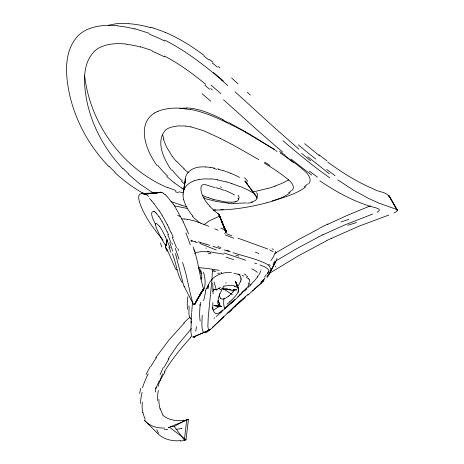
<?xml version="1.0" encoding="UTF-8"?>
<svg xmlns="http://www.w3.org/2000/svg" width="464" height="464" viewBox="0 0 464 464"><rect width="100%" height="100%" fill="white"/><g stroke="black" fill="none" stroke-linecap="round" stroke-linejoin="round"><path stroke-width="0.7" d="M212.866 302.592C212.065 310.706 214.461 318.368 222.505 310.051M212.5 269.364L211.932 279.74L208.278 316.726L207.849 326.233L208.435 329.8L209.687 329.933L211.897 328.28L236.483 304.448M213.086 293.886L212.703 282.86M183.118 194.19L184.881 183.17M189.016 305.973C189.521 310.062 187.415 316.599 191.464 319.255M241.205 278.655L241.141 279.49M191.284 321.013C191.452 326.233 189.834 332.085 192.119 336.928M202.234 315.218C202.246 320.398 199.381 340.825 210.279 329.272M205.43 166.912C199.943 166.599 193.923 167.272 189.631 171.025A20.741 13.404 -1.3 0 0 188.082 172.614C185.525 175.137 184.887 178.976 185.362 182.422M207.715 288.312C208.846 277.431 221.427 271.62 231.437 272.397M208.011 288.689L208.429 284.42M260.948 270.013L260.988 269.659M169.302 427.379L170.619 426.694L174.226 426.358L184.336 440.11L185.942 439.913L188.465 419.508M184.365 440.11L186.754 419.676L188.303 419.27M155.353 392.051L156.084 387.33M185.275 179L183.28 192.241M270.483 270.489C271.22 267.032 267.948 264.515 265.211 263.204C254.91 258.448 243.687 256.157 232.94 252.642M203.673 300.701L205.784 290.94M185.246 181.082L183.761 190.211C185.31 185.525 189.735 182.509 194.149 180.803M238.415 199.764L237.498 200.976L235.428 201.707M139.548 393.559L140.789 388.345M276.962 258.547L276.457 260.2M165.538 247.19L167.226 239.801M165.457 247.167L167.214 239.882L165.428 247.202M195.622 302.139L195.738 301.646M256.952 198.604L255.519 200.46L252.654 201.718A30.235 5.58 2.8 0 1 251.587 202.008M176.981 269.764L176.39 269.961L175.241 268.076L167.835 251.169M195.501 302.586C195.506 303.816 193.923 306.054 193.181 304.024L183.564 285.198L175.473 253.564M240.822 280.952L237.458 287.489M260.71 271.162L259.185 274.526M389.099 196.887C387.527 192.044 378.206 192.015 374.146 189.231C357.564 182.3 342.241 172.695 327.781 162.093M249.673 283.487L248.228 286.213L245.392 289.559M238.351 291.63L238.305 291.769A6.798 1.589 -47.6 0 1 237.986 292.482M206.538 288.683L207.907 285.441M219.977 293.573L222.958 287.744M155.556 388.884L159.164 380.996M160.028 374.663L163.409 367.32M269.891 272.38L266.991 276.863M225.962 232.534L226.096 231.333A20.671 4.64 27 0 0 225.852 230.637M146.061 374.529L150.203 366.601M268.842 274.717L275.361 262.259L275.146 262.583M275.361 262.259L269.097 274.114L275.906 261.336M237.98 292.482L235.26 296.316L230.944 300.73M201.405 278.684L201.37 278.742A6.136 1.224 79.2 0 0 201.55 278.377M223.973 285.963L223.399 286.99M194.984 304.007L203.493 288.765C199.404 275.065 198.215 260.403 193.146 246.889M164.105 372.105C171.692 359.652 180.89 348.267 190.71 337.525M292.39 190.286C295.348 186.261 291.061 181.842 288.045 179.452C280.697 173.234 272.478 168.136 264.347 163.015M168.078 359.003L177.503 345.28L191.458 328.564M308.722 183.912C312.313 179.568 308.357 174.099 304.836 171.228C297.337 164.285 288.724 158.671 280.221 153.05M155.724 357.669L168.89 340.124L184.231 323.072M199.653 294.918L204.038 288.689C206.068 283.446 204.931 277.501 203.551 272.223M268.093 276.016L266.997 277.478M199.758 294.727L204.038 288.689M257.827 276.579L254.266 280.993M239.047 274.781L239.465 274.311M263.935 280.279L258.663 285.453M250.311 285.244L251.001 284.531M159.106 192.856L159.871 192.334A24.116 5.835 55.5 0 1 160.399 192.2M189.074 318.165L190.06 317.19M244.574 290.389L243.78 291.16A12.835 0.94 -43.2 0 1 242.921 291.931M186.058 439.843L184.742 440M216.624 323.431L223.897 316.599M263.169 281.416L263.732 280.888M215.772 324.237L214.177 325.734M242.115 293.207L234.871 299.877M212.709 327.097L213.428 326.43M227.696 313.084L231.954 309.21M240.567 294.159L239.929 294.739M238.583 295.962L237.881 296.595M255.548 288.312L247.811 295.174M203.922 224.733L209.334 220.841L218.654 216.502L219.356 215.342L218.561 214.043M232.145 302.342L216.201 316.535M234.871 299.303L224.089 308.757M261.383 283.052L260.13 284.165M235.022 306.455L244.302 298.253M238.885 302.302L248.223 294.228M258.065 285.952L254.191 289.229M229.674 295.203L233.241 291.781L234.134 290.186M213.933 318.478L214.664 317.852M229.663 301.861L229.036 302.383M244.424 290.998L246.941 288.881M252.544 290.609L253.367 289.913M290.122 192.682C284.513 197.084 277.623 199.439 270.912 201.596A30.705 4.739 -11.5 0 1 267.061 202.727M305.857 186.841C295.991 194.207 283.823 197.531 272.171 200.912M228.619 296.061C226.461 297.505 223.544 300.312 220.823 298.665M219.298 306.478L213.167 310.294M194.845 336.296L195.182 336.052M184.921 286.833L184.051 286.346M269.161 273.47L297.923 256.099L326.349 240.862M213.057 289.055L216.636 289.93A19.9 9.883 -73.8 0 0 217.483 289.35L220.441 287.448M275.506 261.191L297.059 248.46L318.536 236.965M154.651 112.897C135.505 124.741 146.885 152.059 157.255 165.828M274.729 253.437L298.938 239.383L319.139 228.619M288.805 179.817L282.153 183.268L274.787 186.157M194.515 253.425C199.288 250.931 204.926 251.581 210.093 252.039M174.226 426.358L186.754 419.676M377.035 212.187C385.219 208.168 369.39 206.996 367.54 205.407C350.471 199.798 334.706 190.849 319.858 180.844M322.729 234.888L343.754 225.353L372.662 214.061M327.3 224.559L347.136 215.429L370.475 205.796M331.4 238.386L358.858 226.246L388.826 215.047M393.977 213.011L396.824 211.445L397.41 210.494L388.791 195.431L397.404 210.424L389.163 195.959M233.914 290.267L233.027 290.76A3.7 1.027 -52.2 0 1 232.696 290.899M193.703 336.957L209.861 329.846L193.047 337.154M213.898 289.913L215.667 289.263M170.271 426.816L188.419 419.386M157.893 111.314C165.387 108.321 173.623 107.723 181.61 108.257M201.086 278.997L200.703 278.899M213.887 270.582L214.304 270.425M108.28 25.311L117.073 23.56L128.395 23.304M267.409 188.477L252.346 192.148M232.69 290.911L232.052 290.887L230.556 289.687M267.015 202.722C249.591 207.292 231.606 210.25 213.556 210.018M224.031 286.131L229.976 285.319L234.877 285.94M188.152 419.305L187.265 419.526M181.279 428.556L182.05 428.446M181.552 428.498L175.966 429.38M182.085 282.361C176.813 274.195 176.436 262.74 172.283 253.68M217.987 288.66L219.194 288.446M168.983 427.454L168.264 427.576M198.923 179.475L204.612 178.884L210.842 179.063M160.144 192.258L143.979 194.312L159.744 192.386L143.098 193.894L157.714 192.949L141.613 193.488C136.503 194.138 139.391 201.434 140.325 204.537C145.365 217.807 154.025 229.367 163.102 240.132M183.518 420.256C176.268 421.341 168.264 420.077 162.615 415.112M246.355 202.919L233.346 203.423M217.517 273.319L219.565 273.145M180.618 440.62C172.562 441.479 163.833 439.536 157.905 433.741L144.287 420.088C149.147 425.969 157.081 428.423 164.517 427.97M223.323 209.513L220.754 209.693M214.339 209.995L215.632 209.948M231.095 202.147L227.192 202.118A10.266 2.923 6.6 0 1 225.608 202.02L212.93 199.34M222.511 288.132L227.447 288.509M223.747 289.548L230.956 289.745L223.886 289.507M233.114 289.803L236.715 289.901L233.154 289.791M186.458 107.915C199.514 108.396 211.648 113.999 223.167 119.689M198.47 267.6L206.828 268.395L219.368 270.361M191.586 241.123L195.651 241.611M117.473 25.671C106.633 24.743 95.195 25.404 85.364 30.473A91.547 52.345 43.7 0 0 77.935 35.896C63.33 51.579 65.482 75.383 69.629 94.766C75.771 121.777 89.732 146.821 108.947 166.709M185.461 125.976L177.671 125.935L170.955 127.235A33.42 18.908 21.5 0 0 168.873 128.058L167.539 128.679A27.388 15.799 23.4 0 0 165.694 129.908C155.028 141.41 164.007 159.512 171.5 170.294M228.537 203.162L216.827 201.573L204.317 198.453M126.301 44.068C117.334 43.175 107.799 43.465 99.603 47.612A69.159 39.579 43.7 0 0 95.381 50.396C81.623 63.098 83.688 84.326 86.843 101.03C92.104 126.347 104.963 149.855 122.728 168.56M214.82 305.677L221.867 306.542L213.997 305.527M212.582 252.341L223.694 254.156M213.91 305.619L221.009 306.6M210.267 167.365L214.594 168.136M187.694 208.516L174.557 205.888M141.613 193.488L142.564 193.697M187.265 219.263L193.598 220.684L200.953 223.143M217.21 179.858L226.078 181.871M207.373 251.244L209.194 251.575M211.085 251.929L212.083 252.12M190.582 109.434C205.778 112.363 219.924 118.987 233.595 126.022M190.814 126.788L203.957 130.877L220.644 138.521M233.798 273.197L240.155 274.833M186.911 206.706L181.041 205.146M200.054 242.533L201.985 243.026A62.901 15.364 5.7 0 1 206.068 244.192M134.734 28.704L149.309 33.309M182.764 192.792L178.976 191.742M217.587 168.867L218.666 169.169M140.418 46.736L152.221 50.588M150.411 27.15L153.694 28.13M215.319 187.317C210.998 187.804 200.721 180.061 200.929 188.657A29.922 19.813 6 0 0 201.034 190.536C201.863 195.588 204.647 200.065 207.797 204.009M206.097 244.186L209.745 245.311M161.223 192.334L161.965 192.601M229.071 251.453L223.95 249.852M245.792 260.252L224.06 252.967M212.825 246.285L220.47 248.739M254.585 263.03L256.76 263.749M223.37 170.601L230.585 173.229M231.751 183.599L239.836 186.54M218.909 188.442L224.228 190.362M242.086 275.442L243.884 276.097M237.806 238.102L267.734 248.977M259.997 264.898C263.337 266.342 267.676 267.467 269.282 271.08M208.226 197.78L202.843 195.582M231.913 235.845L226.629 233.746M216.195 249.997L199.909 243.455M229.222 289.026L229.953 289.345M205.877 225.081L208.771 226.275M214.797 228.816L218.057 230.196M165.584 32.509C179.429 38.413 192.206 46.539 204.264 55.494M167.846 187.804C122.931 168.792 90.213 124.219 84.668 75.858M269.572 249.806L273.052 251.708M154.1 211.48C148.033 211.114 154.912 222.384 155.649 224.872M164.72 40.101C185.78 50.82 204.595 65.349 222.465 80.69M228.595 122.461L250.74 134.734L274.816 149.953M164.465 56.08C179.388 63.777 192.937 73.828 205.865 84.477M232.418 144.6L258.837 159.645M245.323 132.228L274.386 149.315M246.216 277.17L248.518 278.783M143.683 193.587C133.22 187.821 123.575 180.629 114.828 172.504M153.671 193.273L139.89 184.04L128.29 174.133M181.772 188.14L183.57 189.242M222.244 288.144L232.354 294.721M163.241 193.279L165.184 194.7M275.39 150.348L277.118 151.537M337.786 179.916L353.475 190.136L368.747 198.528L379.285 203.284L394.916 208.777L397.323 210.204M193.778 249.696L194.996 251.418M311.692 175.108L291.09 159.135M185.925 439.663L169.621 427.356M329.336 173.814L307.8 156.71M188.396 172.701L183.715 168.896M209.548 59.525L213.034 62.275M174.278 182.92L166.779 176.5M319.69 155.95L304.628 143.683M218.063 213.614L216.659 212.599A2.274 0.412 40.5 0 1 216.369 212.396L214.449 210.836M237.174 287.088L237.591 287.46M218.202 66.485L219.901 67.901M282.675 152.157L258.396 131.115L223.503 99.702M184.8 184.272L181.482 181.383M210.726 88.554L212.338 89.929M298.915 149.188L273.023 126.365L235.068 91.797M231.559 77.969L238.009 83.764M213.817 210.285L209.786 206.312M199.363 222.784L195.524 219.043M247.329 92.301L250.357 95.097M256.992 197.85L244.951 181.024L245.723 181.772M274.972 253.187L275.367 253.57M166.831 196.197L173.298 204.189M156.501 213.539L158.874 216.566M165.741 247.393L167.22 249.881M192.885 216.12C188.865 211.335 185.351 205.935 183.779 199.827M154.019 203.737L159.251 210.952M244.951 181.024L256.238 196.063M220.452 298.271L219.797 296.763L219.495 294.118M166.425 245.688C164.732 246.5 147.819 213.527 159.57 226.374M172.138 156.246L166.512 147.007L163.351 139.136M249.122 279.473L249.939 282.002M161.994 215.261L162.702 216.427A49.555 15.805 62 0 1 164.726 219.948L167.237 224.576M237.997 198.186L238.171 198.488M162.127 221.711L164.668 226.397M167.034 250.821L167.226 251.169M256.505 196.463L256.714 196.864M166.361 249.545L165.433 247.37M193.181 304.024C188.918 290.383 187.259 275.981 182.538 262.433M183.315 221.821L175.137 206.938A35.653 11.867 62.1 0 0 173.316 204.131M218.701 305.022L218.416 304.338M165.37 236.71L170.213 248.037M171.204 232.655L173.287 237.29M167.202 231.635L168.612 234.813M226.032 231.101L218.677 214.148L226.148 231.739L218.967 214.467L226.078 232.249L219.17 214.762L225.887 232.661L219.298 215.047M199.34 269.097L199.503 269.468M186.951 229.982L188.558 233.955M236.24 283.284L238.392 288.66L238.067 288.051A41.36 11.931 -38 0 0 237.487 287.547M235.822 282.327L238.119 288.138L235.834 282.077M235.985 282.593L237.951 287.877L236.072 282.64M177.758 248.397L178.541 250.525M171.831 242.852L172.417 244.441M200.344 271.608L200.465 271.95A9.982 3.329 70.5 0 1 200.866 273.221L200.964 273.528M235.619 281.544L237.742 287.622L235.741 281.712M246.79 183.408L246.842 183.57A79.831 15.904 4.4 0 1 246.976 184.051M218.266 300.521L220.284 306.472L218.208 300.341M241.025 277.182L239.117 274.537A72.877 21.512 -35.6 0 0 238.2 273.986M214.136 281.973L216.334 290.122M238.519 289.043L238.647 289.809M194.973 303.885L195.048 304.332M218.979 288.04L219.083 288.788M184.614 440.487A214.362 81.281 -71.4 0 1 180.519 440.98M158.56 433.132A207.425 70.354 -44.4 0 1 156.78 429.629M160.086 380.758A262.357 100.903 -25.3 0 1 165.103 371.884M190.257 337.56A315.271 124.352 -23.6 0 1 191.168 336.568M326.494 240.706A74.449 9.715 -29.4 0 1 331.58 238.212M356.497 222.529A178.588 5.394 -15.7 0 1 347.849 225.272M335.101 175.717A262.276 47.908 49.6 0 1 326.61 169.366M310.735 160.915A244.076 33.681 46.7 0 1 301.745 153.422M210.981 85.074A191.968 36.047 39.3 0 1 220.864 93.612M149.466 34.255A111.633 60.894 40.2 0 1 164.685 41.047M117.601 25.943A123.453 68.875 40.7 0 1 134.833 29.035M115.124 172.202A288.179 213.939 -43.7 0 1 109.214 166.454M307.545 183.993A106.331 21.721 -6.8 0 1 304.111 186.911M279.56 151.479A175.995 15.382 26.6 0 1 285.18 155.167M234.065 126.051A119.422 18.444 23.4 0 1 245.856 132.315M181.743 108.541A46.458 24.018 18 0 1 190.617 109.736M154.703 112.932A50.611 29.046 22.1 0 1 157.951 111.36M167.597 176.076A152.598 100.236 -8.2 0 1 157.969 165.538M181.9 188.048A134.305 89.494 -10.4 0 1 174.406 182.839M204.746 198.006A81.56 46.858 -0.9 0 1 203.887 197.739M233.438 203.534A29.464 8.34 6.6 0 1 228.572 203.267M252.561 202.176A29.766 5.933 3.9 0 1 247.492 203.22M256.946 196.875A71.143 13.34 3.8 0 1 256.818 198.592M256.488 192.635A87.609 16.379 5.8 0 1 257.456 196.568M240.375 186.563A97.167 16.234 9.5 0 1 252.068 192.351M226.235 181.842A77.906 17.417 5.5 0 1 231.901 183.582M210.992 178.872A38.123 15.051 -2.7 0 1 217.425 179.69M194.207 180.867A17.742 10.289 -5.6 0 1 198.952 179.556M183.669 199.833A47.432 31.146 5.6 0 1 183.077 194.184M195.071 219.112A60.198 30.984 24 0 1 192.432 216.154M194.573 304.633A9.837 0.603 -84.5 0 1 194.671 303.485M212.593 309.366A21.274 2.274 89.9 0 1 212.164 307.307M221.531 311.866A70.418 6.038 -48.6 0 1 220.203 312.817M234.03 300.301A28.716 0.528 -42.6 0 1 230.62 303.328M240.462 294.124A20.393 0.621 -42.8 0 1 239.267 295.208M242.794 291.908A11.571 0.452 -43 0 1 240.961 293.602M245.346 289.588A6.467 0.789 -42.7 0 1 244.54 290.4M249.029 282.53A40.107 9.297 -34 0 1 248.327 284.217M248.605 278.742A83.479 20.48 -23 0 1 249.168 279.45M245.781 275.483A129.607 28.855 -15 0 1 247.701 276.706M244.139 273.94A164.726 31.651 -9.2 0 1 245.734 274.653M251.766 268.772A229.605 30.781 -0.8 0 1 257.381 272.449M187.613 309.326A17.661 5.046 -79.9 0 1 187.926 296.641M175.148 248.228A93.426 21.64 64.3 0 1 179.017 259.248M172.115 237.046A80.603 23.426 62.6 0 1 176.465 247.741M168.838 228.027A66.021 21.251 62 0 1 171.059 232.655M167.284 224.559A61.7 20.149 62 0 1 169.024 227.986M159.303 210.789A44.741 14.28 62 0 1 162.075 215.134M151.693 200.906A32.666 9.077 61 0 1 154.013 203.65M149.454 198.499A31.291 8.474 60.7 0 1 151.67 200.819M142.175 192.966A32.306 8.323 59.8 0 1 148.776 196.55M188.019 419.288A8.868 1.334 3.4 0 1 188.111 419.265M187.154 419.978A194.149 73.179 -71.4 0 1 183.431 420.599M163.032 414.723A191.011 62.913 -44.5 0 1 160.237 408.668M160.092 409.016A197.502 65.517 -39 0 1 158.908 399.44M157.47 400.606A208.812 70.806 -33.6 0 1 158.323 390.531M158.125 386.506A233.102 82.749 -28.6 0 1 162.638 373.752M164.308 367.082A249.232 92.603 -25.4 0 1 169.053 358.776M318.669 236.826A61.109 7.441 -29.4 0 1 322.886 234.732M348.887 219.339A161.588 5.678 -15.7 0 1 340.93 221.96M317.515 177.097A248.489 48.558 49.4 0 1 309.32 171.152M293.532 162.742A229.367 34.493 46.6 0 1 285.012 155.782M202.095 93.751A173.298 31.129 39.2 0 1 210.789 101.227M204.856 85.254A153.12 47.653 38.1 0 1 209.606 89.227M152.343 51.376A89.743 48.865 40.2 0 1 164.43 56.869M126.411 44.3A101.923 56.828 40.7 0 1 140.499 47.009M128.569 173.855A277.083 203.563 -43.1 0 1 122.977 168.322M181.14 204.943A197.56 147.535 -49.2 0 1 171.013 201.498M291.438 190.356A88.746 17.644 -6.8 0 1 288.666 192.751M264.648 162.133A163.983 12.093 26.5 0 1 269.92 165.451M220.359 138.498A105.688 14.894 23.3 0 1 232.087 144.548M185.53 126.15A27.347 13.903 18 0 1 190.826 126.974M182.364 180.925A136.509 88.485 -8 0 1 172.248 170.004M213.034 199.23A66.207 38.002 -1.3 0 1 208.342 197.676M231.211 202.205A15.399 3.526 5.3 0 0 233.282 202.072A15.231 3.283 4.7 0 0 234.326 201.956M235.822 201.782A10.434 2.065 3.7 0 1 234.587 202.014M238.363 198.493A52.2 9.657 3.7 0 1 238.334 199.758M238.055 195.211A68.823 12.638 5.7 0 1 238.937 198.29M224.924 190.397A79.153 12.905 9.4 0 1 234.477 194.996M216.224 187.729A60.761 13.137 5.8 0 1 218.585 188.477M220.371 186.922A67.831 13.99 6.4 0 1 221.583 187.346M209.943 206.283A48.401 25.81 23.5 0 1 207.947 203.992M214.066 210.94A38.889 18.705 27 0 1 213.434 210.378M217.831 213.539A3.352 0.476 33.1 0 1 218.318 213.933M192.548 302.377A37.143 2.685 -84.3 0 0 192.16 306.611A31.54 1.92 -84.4 0 0 191.748 312.005M190.988 323.019A29.412 1.543 -84.5 0 1 191.597 312.782M195.808 331.244A105.195 10.127 -70.2 0 1 196.429 326.604M193.877 336.29A115.53 10.637 -62.9 0 0 194.12 337.688A121.284 9.245 -57 0 0 194.375 337.606M194.979 337.293A121.284 9.245 -57 0 1 194.665 337.467M274.45 262.972A51.545 8.712 -33.5 0 1 273.029 264.793M274.99 260.977A63.011 11.554 -31.5 0 1 273.464 263.21M274.531 253.895A106.958 23.455 -23.1 0 1 270.924 260.53M275.158 251.239A153.41 31.401 -11.1 0 1 276.295 252.909M271.985 248.756A197.165 31.1 -0.5 0 1 273.429 249.62M226.803 230.637A201.521 21.025 28.6 0 1 220.765 228.137M233.757 238.252A146.583 14.39 28 0 1 225.33 234.952M177.567 215.377A93.612 1.079 22.3 0 1 180.148 216.444M200.645 223.161A58.186 9.721 16.3 0 1 205.529 225.075M184.249 219.008A17.626 8.416 10.8 0 1 187.265 219.344M181.494 218.921A15.695 7.708 11 0 1 184.237 218.973M161.629 238.131A21.141 0.307 64.9 0 1 161.576 238.003M167.266 249.899A7.047 1.462 60.9 0 1 167.475 250.328M165.52 247.167A5.162 0.36 59.6 0 1 165.689 247.295M165.671 247.735A10.829 0.725 58 0 1 165.538 247.318M167.081 250.879A37.584 3.526 52.9 0 1 166.402 249.597M161.861 246.947A63.672 6.415 52 0 1 160.619 242.962M168.873 246.958A59.032 11.629 64 0 1 170.88 252.312M159.593 226.27A22.736 6.328 62.2 0 1 165.312 236.704M219.501 306.495A34.945 5.852 -49.1 0 1 219.06 306.832M241.031 279.572A27.167 7.569 -44.2 0 1 240.683 281.056M240.77 277.391A36.505 10.562 -42.3 0 1 240.787 278.968M205.535 290.748A24.54 12.969 -82 0 1 206.312 288.451M200.152 321.042A28.751 7.059 -79.9 0 1 200.494 302.29M228.485 312.927A76.514 2.604 -40.9 0 1 232.174 309.558M232.719 308.641A58.505 2.581 -40.3 0 1 235.735 305.938M238.919 302.777A33.483 0.302 -41.1 0 1 245.531 296.972M258.094 285.807A24.325 1.74 -41 0 1 255.148 288.509M265.037 278.058A33.576 4.814 -38.2 0 1 261.829 281.41M268.627 271.44A63.962 13.282 -31 0 1 267.374 273.598M230.248 251.436A219.182 13.009 21.5 0 1 226.328 250.218M238.972 256.105A177.468 8.88 20.8 0 1 235.845 255.183M217.842 246.535A109.527 9.39 13.3 0 1 220.887 247.556M198.25 241.854A35.751 13.653 0 0 1 200.373 242.341M195.071 242.04A37.085 12.424 1.7 0 1 197.299 242.457M190.901 241.06A15.66 8.282 -4.4 0 1 191.597 241.089M169.754 242.637A73.585 17.011 64.4 0 1 172.712 251.082M167.69 234.604A61.178 17.829 62.6 0 1 170.816 242.341M164.5 226.455A45.211 14.68 62 0 1 167.005 231.629M160.08 218.434A26.883 8.839 62.1 0 1 162.093 221.746M158.897 216.439A22.266 6.972 61.8 0 1 160.138 218.283M155.452 212.419A11.838 3.19 60.3 0 1 156.472 213.411M154.883 211.978A13.038 3.352 59.4 0 1 155.469 212.471M154.042 211.364A8.926 2.169 58.2 0 1 154.843 211.88M213.881 271.91A73.457 31.192 -61.3 0 1 215.853 271.144M212.367 271.405A36.064 17.533 -71.5 0 1 213.869 270.715M168.71 427.228A12.801 2.192 12.7 0 1 168.391 427.257M167.713 429.438A206.289 75.684 -70.8 0 1 164.134 429.183M145.232 419.276A209.618 67.75 -42.6 0 1 142.999 412.328M142.721 412.803A217.709 71.468 -37.5 0 1 142.315 402.126M140.488 403.425A230.724 78.004 -32.4 0 1 142.146 392.318M142.535 387.689A255.067 90.654 -27.9 0 1 148.213 373.833M150.922 366.421A271.405 101.042 -25.1 0 1 156.49 357.506M183.761 323.112A303.816 113.558 -24.4 0 1 188.604 318.194M319.603 228.137A75.736 8.799 -29.5 0 1 327.92 224.013M327.062 160.921A237.87 44.706 50 0 1 318.971 154.721M315.769 159.036A224.338 31.349 46.8 0 1 298.433 144.919M329.724 177.811A215.273 24.354 45.3 0 1 282.982 140.702M221.38 79.86A197.676 15.956 41.1 0 1 227.76 85.591M213.428 72.5A166.141 43.193 38.8 0 1 223.416 81.02M212.361 63.023A147.917 55.309 38.1 0 1 217.436 67.158M203.899 56.109A133.974 57.379 38.2 0 1 209.119 60.088M153.712 28.205A104.655 59.322 40.8 0 1 165.59 32.579M128.586 23.693A112.619 63.986 40.8 0 1 150.539 27.649M175.873 190.449A189.179 142.738 -50.2 0 1 167.985 187.555M178.478 192.722A180.682 135.911 -49.1 0 1 175.235 191.661M275.123 186.157A36.47 6.165 -11.6 0 1 267.676 188.517M222.349 119.724A99.244 16.942 23.1 0 1 227.685 122.438M186.598 108.176A37.659 20.486 18.8 0 0 180.832 108.361A40.461 22.55 19.6 0 0 179.806 108.477M163.902 139.113A115.861 70.946 7.9 0 1 162.76 135.07M176.216 161.269A138.417 91.86 -9.5 0 1 172.196 156.223M184.185 168.629A130.923 86.785 -9.1 0 1 176.581 161.101M246.291 181.801A63.707 12.696 4.9 0 1 246.999 183.425M244.429 177.811A84.042 16.014 7.8 0 1 247.567 181.32M230.585 173.229A84.616 15.039 9.6 0 1 239.627 177.457M218.341 169.244A64.548 15.776 5.2 0 1 223.033 170.659M213.823 168.589A39.266 13.839 -0.1 0 1 216.752 169.273M205.407 166.965A27.405 11.646 -3 0 1 210.227 167.411M223.984 228.822A19.958 3.619 32.2 0 1 224.541 229.442M225.063 229.721A19.198 4.205 27.8 0 1 225.632 230.538M225.788 232.499A37.485 8.433 9.6 0 1 224.57 233.491M210.581 252.283A48.703 7.772 83.3 0 1 210.621 252.59M236.82 304.233A57.948 4.64 -38.8 0 1 239.209 302.105M259.846 284.357A16.031 0.829 -39.5 0 1 257.851 286.079M262.786 281.654A27.33 2.709 -37.6 0 1 261.006 283.272M264.283 279.061A29.18 3.677 -36.1 0 1 260.693 282.419M268.25 275.488A43.117 7.296 -32 0 1 267.803 276.167M266.411 274.618A60.239 10.916 -30.1 0 1 264.544 277.014M268.383 271.44A82.702 16.716 -23.6 0 1 267.328 273.928M268.552 264.312A210.308 24.024 4.2 0 1 270.239 265.431M275.39 266.324A230.074 15.254 10.7 0 1 275.744 266.957M206.358 248.182A243.223 6.769 15.4 0 1 205.894 248.066M233.67 259.654A176.378 24.986 29.5 0 1 226.171 257.184M190.89 240.079A40.217 8.561 14.4 0 1 192.403 240.613M200.065 304.442A35.6 3.712 -89.3 0 1 199.99 305.596M234.233 300.521A40.803 0.76 -42.6 0 1 231.379 303.102M246.517 288.202A27.103 1.723 -43.3 0 1 241.918 292.587M250.171 285.308A26.112 3.132 -42.8 0 1 248.078 287.413M253.825 281.265A24.267 3.312 -42.4 0 1 250.618 284.71M258.605 274.879A34.997 7.146 -38.4 0 1 257.16 276.95M255.38 252.155A242.637 35.235 -0.6 0 1 258.9 253.64M208.429 253.408A156.635 62.791 -22.3 0 1 210.94 253.657M198.395 267.252A19.848 6.27 70.2 0 1 199.276 269.178M199.474 269.497A13.81 4.588 70.5 0 1 200.309 271.626M201.144 273.54A6.368 2.024 70.7 0 1 201.782 277.855M201.689 277.756A5.51 1.317 74.5 0 1 201.602 278.336M201.399 278.957A8.05 1.433 84 0 1 201.15 278.934M220.841 298.613A29.644 7.302 -70.2 0 1 220.487 298.19M229.547 295.4A18.467 2.912 -48.9 0 1 228.491 296.252M233.612 290.516A10.765 1.247 -36.4 0 1 233.804 290.435M229.477 289.664A70.992 19.465 -30.8 0 1 230.161 289.954M226.275 289.455A72.947 20.329 -33.3 0 1 228.294 289.745M212.582 291.247A35.664 17.487 -71.1 0 1 213.834 290.568M200.477 269.659A28.118 6.919 72.8 0 1 201.776 273.395M185.896 232.87A80.144 21.779 63.6 0 1 190.286 244.859M183.205 221.833A64.415 21.396 62.2 0 1 186.824 229.953M165.167 194.636A21.28 6.044 60.5 0 1 166.814 196.127M161.924 192.519A23.809 6.02 57.7 0 1 163.189 193.169M160.405 192.206A20.834 5.069 56 0 1 161.199 192.293M221.026 272.594A11.716 4.344 48.3 0 1 221.218 272.786M221.247 272.739A12.302 4.512 48.3 0 1 221.63 273.145M226.142 282.646A20.265 0.638 -58.7 0 1 225.794 283.289M218.817 297.012A8.445 2.25 -68.3 0 1 220.017 293.602M218.764 297.047A8.77 2.372 -68.3 0 0 218.37 298.7A9.906 2.633 -68.5 0 0 218.109 300.231M218.364 304.459A16.779 4.338 -69 0 1 217.674 300.933M219.095 305.538A31.854 7.76 -69.8 0 1 218.741 304.935M225.133 308.78A37.491 9.019 -68.6 0 1 223.967 298.253M228.752 302.859A25.334 4.367 -50 0 1 226.995 304.181M230.886 300.84A18.125 2.848 -48.9 0 1 229.593 301.971M238.45 290.499A15.324 4.014 -44.5 0 1 238.044 291.85M238.415 290A22.411 6.009 -44 0 1 238.374 290.447M238.322 288.718A28.385 7.987 -42.3 0 1 238.421 289.118M235.944 286.694A54.601 15.683 -36.8 0 1 237.023 287.21M234.32 286.41A67.216 19.088 -35.8 0 1 235.799 286.804M219.936 289.896A51.887 21.907 -62.3 0 1 223.486 288.103M203.493 288.765L195.379 302.986L203.858 288.852L196.898 299.819L203.493 288.765"/></g></svg>
